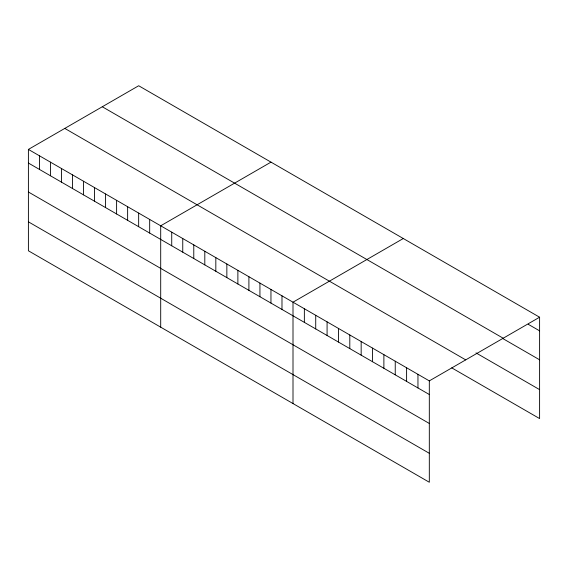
<?xml version="1.0" encoding="UTF-8"?>
<svg xmlns="http://www.w3.org/2000/svg" width="568" height="568" viewBox="0 0 568 568"><rect width="100%" height="100%" fill="white"/><g stroke="black" fill="none" stroke-linecap="round" stroke-linejoin="round"><path stroke-width="0.85" d="M28.4 149.419L429.316 380.887L429.316 482.253L28.4 250.786L28.4 149.419L138.684 85.747L539.6 317.214L539.6 418.58L451.752 367.865M270.986 162.136L160.701 225.801L160.701 327.168M403.287 238.517L293.003 302.19L293.003 403.55M429.316 380.887L539.6 317.214M528.24 324.285L539.6 330.846M102.29 106.763L503.205 338.23M502.495 338.372L539.6 359.8M475.991 352.898L539.6 389.627M64.795 128.411L465.71 359.878M28.4 163.044L429.316 394.511M28.4 191.998L429.316 423.465M28.4 221.832L429.316 453.3M417.956 374.326L417.956 387.958M406.603 367.773L406.603 381.398M395.243 361.212L395.243 374.837M383.883 354.652L383.883 368.284M372.523 348.099L372.523 361.724M361.163 341.538L361.163 355.163M349.803 334.978L349.803 348.61M338.443 328.425L338.443 342.05M327.083 321.864L327.083 335.489M315.723 315.304L315.723 328.929M304.363 308.743L304.363 322.375M281.984 295.821L281.984 309.454M270.957 289.46L270.957 303.085M259.931 283.091L259.931 296.716M248.905 276.73L248.905 290.354M237.878 270.361L237.878 283.986M226.852 263.999L226.852 277.624M215.826 257.631L215.826 271.255M204.807 251.269L204.807 264.894M193.78 244.9L193.78 258.525M182.754 238.532L182.754 252.164M171.728 232.17L171.728 245.795M149.675 219.44L149.675 233.065M138.656 213.071L138.656 226.703M127.63 206.709L127.63 220.334M116.603 200.341L116.603 213.973M105.577 193.979L105.577 207.604M94.551 187.61L94.551 201.235M83.524 181.249L83.524 194.874M72.498 174.88L72.498 188.505M61.479 168.518L61.479 182.143M50.453 162.15L50.453 175.775M39.426 155.788L39.426 169.413"/></g></svg>
